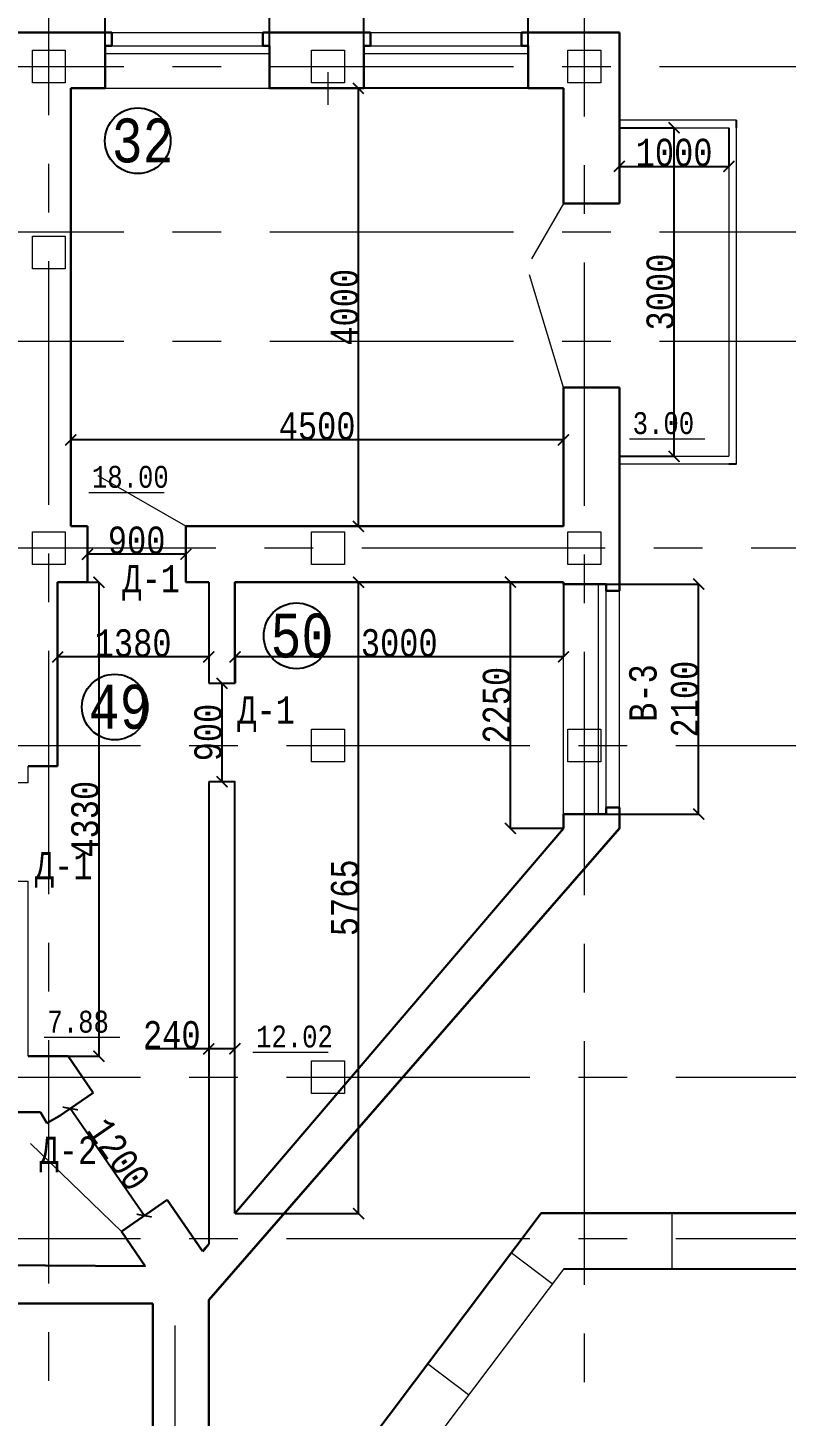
# Model space of a CAD drawing. Header units: millimetres. Extents: x -689206 to 4969298, y -1019800 to 703299.
# Drawn here: x 226386 to 233312, y -346486 to -333808 of the extents above; entities that cross this region are included whole.
import ezdxf

# ---------------------------------------------------------------- set-up
doc = ezdxf.new("R2010")
doc.units = ezdxf.units.MM
doc.linetypes.add('осеваяX2', pattern=[101.6, 63.5, -12.7, 12.7, -12.7])
for name, color, linetype, lineweight in [('б', 231, 'Continuous', 30), ('несущие', 7, 'Continuous', 30), ('ОКНА', 250, 'Continuous', 20), ('ПЕРЕГОРОДКИ', 252, 'Continuous', 9), ('РАЗМЕРЫ', 7, 'Continuous', 9), ('стены', 7, 'Continuous', 20)]:
    doc.layers.add(name, color=color, linetype=linetype, lineweight=lineweight)
doc.layers.add('четотам', color=7, linetype='Continuous')
doc.styles.add('Аннотативный', font='isocteur.ttf', dxfattribs={"width": 0.7, "height": 250})
doc.dimstyles.new('Аннотативный', dxfattribs={"dimscale": 0, "dimtxt": 250, "dimasz": 100, "dimexe": 1.25, "dimexo": 0.625, "dimtad": 1, "dimdec": 0, "dimtxsty": 'Аннотативный', "dimblk": 'ARCHTICK', "dimcen": 2.5, "dimadec": 0, "dimazin": 0, "dimtfac": 1, "dimtdec": 0, "dimtmove": 0, "dimatfit": 3, "dimfxl": 1, "dimarcsym": 0})

# ---------------------------------------------------------------- blocks, each defined once
blk = doc.blocks.new('_ArchTick')
at = {"color": 0, "linetype": 'ByBlock', "const_width": 0.15}
blk.add_lwpolyline([(-0.5, -0.5), (0.5, 0.5)], dxfattribs=at)
blk = doc.blocks.new('*D1913')
at = {"layer": 'Defpoints', "color": 0, "lineweight": 20, "transparency": 16777216}
for p in [(229405, -334360), (231278, -334360), (231278, -338360)]:
    blk.add_point(p, dxfattribs=at)
at = {"layer": 'стены', "color": 0, "lineweight": -2, "transparency": 16777216}
for p, q in [((231278, -334360), (229404, -334360)), ((229405, -338360), (229405, -334360)), ((231278, -338360), (229404, -338360))]:
    blk.add_line(p, q, dxfattribs=at)
at = {"layer": 'стены', "color": 0, "lineweight": -2, "transparency": 16777216, "xscale": 100, "yscale": 100, "zscale": 100}
for p, rotation in [((229405, -334360), 90), ((229405, -338360), 270)]:
    blk.add_blockref('_ArchTick', p, dxfattribs=dict(at, rotation=rotation))
at = {"layer": 'стены', "color": 0, "lineweight": 5, "transparency": 16777216, "insert": (229280, -336360), "char_height": 250, "attachment_point": 5, "rotation": 90, "style": 'Аннотативный'}
blk.add_mtext('4000', dxfattribs=at)
blk = doc.blocks.new('*D1914')
at = {"layer": 'Defpoints', "color": 0, "lineweight": 20, "transparency": 16777216}
for p in [(228278, -338870), (229407, -338870), (228278, -344635)]:
    blk.add_point(p, dxfattribs=at)
at = {"layer": 'стены', "color": 0, "lineweight": -2, "transparency": 16777216}
for p, q in [((228279, -338870), (229408, -338870)), ((229407, -344635), (229407, -338870)), ((228279, -344635), (229408, -344635))]:
    blk.add_line(p, q, dxfattribs=at)
at = {"layer": 'стены', "color": 0, "lineweight": -2, "transparency": 16777216, "xscale": 100, "yscale": 100, "zscale": 100}
for p, rotation in [((229407, -338870), 90), ((229407, -344635), 270)]:
    blk.add_blockref('_ArchTick', p, dxfattribs=dict(at, rotation=rotation))
at = {"layer": 'стены', "color": 0, "lineweight": 5, "transparency": 16777216, "insert": (229281, -341752), "char_height": 250, "attachment_point": 5, "rotation": 90, "style": 'Аннотативный'}
blk.add_mtext('5765', dxfattribs=at)
blk = doc.blocks.new('*D1944')
at = {"layer": 'Defpoints', "color": 0, "lineweight": 20, "transparency": 16777216}
for p in [(226930, -338615), (226930, -338615), (227830, -338615)]:
    blk.add_point(p, dxfattribs=at)
at = {"layer": 'стены', "color": 0, "lineweight": -2, "transparency": 16777216}
for p, q in [((226930, -338614), (226930, -338614)), ((227830, -338615), (226930, -338615)), ((227830, -338614), (227830, -338614))]:
    blk.add_line(p, q, dxfattribs=at)
at = {"layer": 'стены', "color": 0, "lineweight": -2, "transparency": 16777216, "xscale": 100, "yscale": 100, "zscale": 100, "rotation": 180}
blk.add_blockref('_ArchTick', (226930, -338615), dxfattribs=at)
at = {"layer": 'стены', "color": 0, "lineweight": -2, "transparency": 16777216, "xscale": 100, "yscale": 100, "zscale": 100}
blk.add_blockref('_ArchTick', (227830, -338615), dxfattribs=at)
at = {"layer": 'стены', "color": 0, "lineweight": 5, "transparency": 16777216, "insert": (227380, -338489), "char_height": 250, "attachment_point": 5, "style": 'Аннотативный'}
blk.add_mtext('900', dxfattribs=at)
blk = doc.blocks.new('*D1905')
at = {"layer": 'Defpoints', "color": 0, "linetype": 'ByBlock', "lineweight": 20, "transparency": 16777216}
for p in [(231788, -334721), (232788, -334721), (232788, -335073)]:
    blk.add_point(p, dxfattribs=at)
at = {"layer": 'б', "color": 0, "linetype": 'ByBlock', "lineweight": -2, "transparency": 16777216}
for p, q in [((231788, -334722), (231788, -335075)), ((232788, -334722), (232788, -335075)), ((231788, -335073), (232788, -335073))]:
    blk.add_line(p, q, dxfattribs=at)
at = {"layer": 'б', "color": 0, "linetype": 'ByBlock', "lineweight": -2, "transparency": 16777216, "xscale": 100, "yscale": 100, "zscale": 100, "rotation": 180}
blk.add_blockref('_ArchTick', (231788, -335073), dxfattribs=at)
at = {"layer": 'б', "color": 0, "linetype": 'ByBlock', "lineweight": -2, "transparency": 16777216, "xscale": 100, "yscale": 100, "zscale": 100}
blk.add_blockref('_ArchTick', (232788, -335073), dxfattribs=at)
at = {"layer": 'б', "color": 0, "linetype": 'ByBlock', "lineweight": 25, "transparency": 16777216, "insert": (232288, -334948), "char_height": 250, "attachment_point": 5, "style": 'Аннотативный'}
blk.add_mtext('1000', dxfattribs=at)
blk = doc.blocks.new('*D1906')
at = {"layer": 'Defpoints', "color": 0, "linetype": 'ByBlock', "lineweight": 20, "transparency": 16777216}
for p in [(231788, -334721), (232288, -334721), (231788, -337721)]:
    blk.add_point(p, dxfattribs=at)
at = {"layer": 'б', "color": 0, "linetype": 'ByBlock', "lineweight": -2, "transparency": 16777216}
for p, q in [((231789, -334721), (232289, -334721)), ((232288, -337721), (232288, -334721)), ((231789, -337721), (232289, -337721))]:
    blk.add_line(p, q, dxfattribs=at)
at = {"layer": 'б', "color": 0, "linetype": 'ByBlock', "lineweight": -2, "transparency": 16777216, "xscale": 100, "yscale": 100, "zscale": 100}
for p, rotation in [((232288, -334721), 90), ((232288, -337721), 270)]:
    blk.add_blockref('_ArchTick', p, dxfattribs=dict(at, rotation=rotation))
at = {"layer": 'б', "color": 0, "linetype": 'ByBlock', "lineweight": 5, "transparency": 16777216, "insert": (232163, -336221), "char_height": 250, "attachment_point": 5, "rotation": 90, "style": 'Аннотативный'}
blk.add_mtext('3000', dxfattribs=at)
blk = doc.blocks.new('*D1969')
at = {"layer": 'Defpoints', "color": 0, "linetype": 'ByBlock', "lineweight": 20, "transparency": 16777216}
for p in [(227092, -333068), (227092, -334360), (228592, -334360)]:
    blk.add_point(p, dxfattribs=at)
at = {"layer": 'ПЕРЕГОРОДКИ', "color": 0, "linetype": 'ByBlock', "lineweight": -2, "transparency": 16777216}
for p, q in [((227092, -334359), (227092, -333067)), ((228592, -333068), (227092, -333068)), ((228592, -334359), (228592, -333067))]:
    blk.add_line(p, q, dxfattribs=at)
at = {"layer": 'ПЕРЕГОРОДКИ', "color": 0, "linetype": 'ByBlock', "lineweight": -2, "transparency": 16777216, "xscale": 100, "yscale": 100, "zscale": 100, "rotation": 180}
blk.add_blockref('_ArchTick', (227092, -333068), dxfattribs=at)
at = {"layer": 'ПЕРЕГОРОДКИ', "color": 0, "linetype": 'ByBlock', "lineweight": -2, "transparency": 16777216, "xscale": 100, "yscale": 100, "zscale": 100}
blk.add_blockref('_ArchTick', (228592, -333068), dxfattribs=at)
at = {"layer": 'ПЕРЕГОРОДКИ', "color": 0, "linetype": 'ByBlock', "lineweight": 5, "transparency": 16777216, "insert": (227842, -332942), "char_height": 250, "attachment_point": 5, "style": 'Аннотативный'}
blk.add_mtext('1500', dxfattribs=at)
blk = doc.blocks.new('*D1970')
at = {"layer": 'Defpoints', "color": 0, "linetype": 'ByBlock', "lineweight": 20, "transparency": 16777216}
for p in [(230954, -333068), (229454, -334360), (230954, -334362)]:
    blk.add_point(p, dxfattribs=at)
at = {"layer": 'ПЕРЕГОРОДКИ', "color": 0, "linetype": 'ByBlock', "lineweight": -2, "transparency": 16777216}
for p, q in [((229454, -334359), (229454, -333067)), ((229454, -333068), (230954, -333068)), ((230954, -334361), (230954, -333067))]:
    blk.add_line(p, q, dxfattribs=at)
at = {"layer": 'ПЕРЕГОРОДКИ', "color": 0, "linetype": 'ByBlock', "lineweight": -2, "transparency": 16777216, "xscale": 100, "yscale": 100, "zscale": 100, "rotation": 180}
blk.add_blockref('_ArchTick', (229454, -333068), dxfattribs=at)
at = {"layer": 'ПЕРЕГОРОДКИ', "color": 0, "linetype": 'ByBlock', "lineweight": -2, "transparency": 16777216, "xscale": 100, "yscale": 100, "zscale": 100}
blk.add_blockref('_ArchTick', (230954, -333068), dxfattribs=at)
at = {"layer": 'ПЕРЕГОРОДКИ', "color": 0, "linetype": 'ByBlock', "lineweight": 5, "transparency": 16777216, "insert": (230204, -332942), "char_height": 250, "attachment_point": 5, "style": 'Аннотативный'}
blk.add_mtext('1500', dxfattribs=at)
blk = doc.blocks.new('*D1971')
at = {"layer": 'Defpoints', "color": 0, "linetype": 'ByBlock', "lineweight": 20, "transparency": 16777216}
for p in [(231278, -338888), (232512, -338888), (231278, -340988)]:
    blk.add_point(p, dxfattribs=at)
at = {"layer": 'ПЕРЕГОРОДКИ', "color": 0, "linetype": 'ByBlock', "lineweight": -2, "transparency": 16777216}
for p, q in [((231279, -338888), (232513, -338888)), ((232512, -340988), (232512, -338888)), ((231279, -340988), (232513, -340988))]:
    blk.add_line(p, q, dxfattribs=at)
at = {"layer": 'ПЕРЕГОРОДКИ', "color": 0, "linetype": 'ByBlock', "lineweight": -2, "transparency": 16777216, "xscale": 100, "yscale": 100, "zscale": 100}
for p, rotation in [((232512, -338888), 90), ((232512, -340988), 270)]:
    blk.add_blockref('_ArchTick', p, dxfattribs=dict(at, rotation=rotation))
at = {"layer": 'ПЕРЕГОРОДКИ', "color": 0, "linetype": 'ByBlock', "lineweight": 5, "transparency": 16777216, "insert": (232386, -339938), "char_height": 250, "attachment_point": 5, "rotation": 90, "style": 'Аннотативный'}
blk.add_mtext('2100', dxfattribs=at)
blk = doc.blocks.new('*D1989')
at = {"layer": 'Defpoints', "color": 0, "linetype": 'ByBlock', "lineweight": 20, "transparency": 16777216}
for p in [(228038, -343131), (228038, -343131), (228278, -343131)]:
    blk.add_point(p, dxfattribs=at)
at = {"layer": 'РАЗМЕРЫ', "color": 0, "linetype": 'ByBlock', "lineweight": -2, "transparency": 16777216}
for p, q in [((228038, -343131), (227464, -343131)), ((228038, -343130), (228038, -343129)), ((228278, -343131), (228038, -343131)), ((228278, -343130), (228278, -343129))]:
    blk.add_line(p, q, dxfattribs=at)
at = {"layer": 'РАЗМЕРЫ', "color": 0, "linetype": 'ByBlock', "lineweight": -2, "transparency": 16777216, "xscale": 100, "yscale": 100, "zscale": 100, "rotation": 180}
blk.add_blockref('_ArchTick', (228038, -343131), dxfattribs=at)
at = {"layer": 'РАЗМЕРЫ', "color": 0, "linetype": 'ByBlock', "lineweight": -2, "transparency": 16777216, "xscale": 100, "yscale": 100, "zscale": 100}
blk.add_blockref('_ArchTick', (228278, -343131), dxfattribs=at)
at = {"layer": 'РАЗМЕРЫ', "color": 0, "linetype": 'ByBlock', "lineweight": 5, "transparency": 16777216, "insert": (227701, -343005), "char_height": 250, "attachment_point": 5, "style": 'Аннотативный'}
blk.add_mtext('240', dxfattribs=at)
blk = doc.blocks.new('*D1991')
at = {"layer": 'Defpoints', "color": 0, "linetype": 'ByBlock', "lineweight": 20, "transparency": 16777216}
for p in [(228278, -338870), (231278, -338870), (228278, -339552)]:
    blk.add_point(p, dxfattribs=at)
at = {"layer": 'РАЗМЕРЫ', "color": 0, "linetype": 'ByBlock', "lineweight": -2, "transparency": 16777216}
for p, q in [((228278, -338871), (228278, -339553)), ((231278, -338871), (231278, -339553)), ((231278, -339552), (228278, -339552))]:
    blk.add_line(p, q, dxfattribs=at)
at = {"layer": 'РАЗМЕРЫ', "color": 0, "linetype": 'ByBlock', "lineweight": -2, "transparency": 16777216, "xscale": 100, "yscale": 100, "zscale": 100}
for p, rotation in [((228278, -339552), 179.9999999999966), ((231278, -339552), 359.9999999999966)]:
    blk.add_blockref('_ArchTick', p, dxfattribs=dict(at, rotation=rotation))
at = {"layer": 'РАЗМЕРЫ', "color": 0, "linetype": 'ByBlock', "lineweight": 5, "transparency": 16777216, "insert": (229778, -339426), "char_height": 250, "attachment_point": 5, "style": 'Аннотативный'}
blk.add_mtext('3000', dxfattribs=at)
blk = doc.blocks.new('*D2057')
at = {"layer": 'Defpoints', "color": 0, "linetype": 'ByBlock', "lineweight": 20, "transparency": 16777216}
for p in [(226778, -337571), (226778, -338360), (231278, -338360)]:
    blk.add_point(p, dxfattribs=at)
at = {"layer": 'РАЗМЕРЫ', "color": 0, "linetype": 'ByBlock', "lineweight": -2, "transparency": 16777216}
for p, q in [((226778, -338359), (226778, -337570)), ((231278, -337571), (226778, -337571)), ((231278, -338359), (231278, -337570))]:
    blk.add_line(p, q, dxfattribs=at)
at = {"layer": 'РАЗМЕРЫ', "color": 0, "linetype": 'ByBlock', "lineweight": -2, "transparency": 16777216, "xscale": 100, "yscale": 100, "zscale": 100, "rotation": 180}
blk.add_blockref('_ArchTick', (226778, -337571), dxfattribs=at)
at = {"layer": 'РАЗМЕРЫ', "color": 0, "linetype": 'ByBlock', "lineweight": -2, "transparency": 16777216, "xscale": 100, "yscale": 100, "zscale": 100}
blk.add_blockref('_ArchTick', (231278, -337571), dxfattribs=at)
at = {"layer": 'РАЗМЕРЫ', "color": 0, "linetype": 'ByBlock', "lineweight": 5, "transparency": 16777216, "insert": (229028, -337445), "char_height": 250, "attachment_point": 5, "style": 'Аннотативный'}
blk.add_mtext('4500', dxfattribs=at)
blk = doc.blocks.new('*D2080')
at = {"layer": 'Defpoints', "color": 0, "linetype": 'ByBlock', "lineweight": 20, "transparency": 16777216}
for p in [(230793, -338870), (231278, -338870), (231278, -341119)]:
    blk.add_point(p, dxfattribs=at)
at = {"layer": 'РАЗМЕРЫ', "color": 0, "linetype": 'ByBlock', "lineweight": -2, "transparency": 16777216}
for p, q in [((231277, -338870), (230792, -338870)), ((230793, -341119), (230793, -338870)), ((231277, -341119), (230792, -341119))]:
    blk.add_line(p, q, dxfattribs=at)
at = {"layer": 'РАЗМЕРЫ', "color": 0, "linetype": 'ByBlock', "lineweight": -2, "transparency": 16777216, "xscale": 100, "yscale": 100, "zscale": 100}
for p, rotation in [((230793, -338870), 90), ((230793, -341119), 270)]:
    blk.add_blockref('_ArchTick', p, dxfattribs=dict(at, rotation=rotation))
at = {"layer": 'РАЗМЕРЫ', "color": 0, "linetype": 'ByBlock', "lineweight": 5, "transparency": 16777216, "insert": (230668, -339994), "char_height": 250, "attachment_point": 5, "rotation": 90, "style": 'Аннотативный'}
blk.add_mtext('2250', dxfattribs=at)
blk = doc.blocks.new('*D2081')
at = {"layer": 'Defpoints', "color": 0, "linetype": 'ByBlock', "lineweight": 20, "transparency": 16777216}
for p in [(228160, -339793), (228160, -339793), (228160, -340693)]:
    blk.add_point(p, dxfattribs=at)
at = {"layer": 'РАЗМЕРЫ', "color": 0, "linetype": 'ByBlock', "lineweight": -2, "transparency": 16777216}
for p, q in [((228160, -339793), (228161, -339793)), ((228160, -340693), (228160, -339793)), ((228160, -340693), (228161, -340693))]:
    blk.add_line(p, q, dxfattribs=at)
at = {"layer": 'РАЗМЕРЫ', "color": 0, "linetype": 'ByBlock', "lineweight": -2, "transparency": 16777216, "xscale": 100, "yscale": 100, "zscale": 100}
for p, rotation in [((228160, -339793), 90), ((228160, -340693), 270)]:
    blk.add_blockref('_ArchTick', p, dxfattribs=dict(at, rotation=rotation))
at = {"layer": 'РАЗМЕРЫ', "color": 0, "linetype": 'ByBlock', "lineweight": 5, "transparency": 16777216, "insert": (228034, -340243), "char_height": 250, "attachment_point": 5, "rotation": 90, "style": 'Аннотативный'}
blk.add_mtext('900', dxfattribs=at)
blk = doc.blocks.new('*D2082')
at = {"layer": 'Defpoints', "color": 0, "linetype": 'ByBlock', "lineweight": 20, "transparency": 16777216}
for p in [(226658, -338870), (228038, -338870), (226658, -339553)]:
    blk.add_point(p, dxfattribs=at)
at = {"layer": 'РАЗМЕРЫ', "color": 0, "linetype": 'ByBlock', "lineweight": -2, "transparency": 16777216}
for p, q in [((226658, -338871), (226658, -339554)), ((228038, -338871), (228038, -339554)), ((228038, -339553), (226658, -339553))]:
    blk.add_line(p, q, dxfattribs=at)
at = {"layer": 'РАЗМЕРЫ', "color": 0, "linetype": 'ByBlock', "lineweight": -2, "transparency": 16777216, "xscale": 100, "yscale": 100, "zscale": 100, "rotation": 180}
blk.add_blockref('_ArchTick', (226658, -339553), dxfattribs=at)
at = {"layer": 'РАЗМЕРЫ', "color": 0, "linetype": 'ByBlock', "lineweight": -2, "transparency": 16777216, "xscale": 100, "yscale": 100, "zscale": 100}
blk.add_blockref('_ArchTick', (228038, -339553), dxfattribs=at)
at = {"layer": 'РАЗМЕРЫ', "color": 0, "linetype": 'ByBlock', "lineweight": 5, "transparency": 16777216, "insert": (227348, -339427), "char_height": 250, "attachment_point": 5, "style": 'Аннотативный'}
blk.add_mtext('1380', dxfattribs=at)
blk = doc.blocks.new('*D2083')
at = {"layer": 'Defpoints', "color": 0, "linetype": 'ByBlock', "lineweight": 20, "transparency": 16777216}
for p in [(226658, -338870), (226621, -343199), (227036, -343199)]:
    blk.add_point(p, dxfattribs=at)
at = {"layer": 'РАЗМЕРЫ', "color": 0, "linetype": 'ByBlock', "lineweight": -2, "transparency": 16777216}
for p, q in [((226659, -338870), (227037, -338870)), ((227036, -338870), (227036, -343199)), ((226621, -343199), (227037, -343199))]:
    blk.add_line(p, q, dxfattribs=at)
at = {"layer": 'РАЗМЕРЫ', "color": 0, "linetype": 'ByBlock', "lineweight": -2, "transparency": 16777216, "xscale": 100, "yscale": 100, "zscale": 100}
for p, rotation in [((227036, -338870), 90), ((227036, -343199), 270)]:
    blk.add_blockref('_ArchTick', p, dxfattribs=dict(at, rotation=rotation))
at = {"layer": 'РАЗМЕРЫ', "color": 0, "linetype": 'ByBlock', "lineweight": 5, "transparency": 16777216, "insert": (226910, -341035), "char_height": 250, "attachment_point": 5, "rotation": 90, "style": 'Аннотативный'}
blk.add_mtext('4330', dxfattribs=at)
blk = doc.blocks.new('*D2187')
at = {"layer": 'Defpoints', "color": 0, "linetype": 'ByBlock', "lineweight": 5, "ltscale": 35, "transparency": 16777216}
for p in [(226774, -343676), (226774, -343676), (227449, -344654)]:
    blk.add_point(p, dxfattribs=at)
at = {"layer": 'РАЗМЕРЫ', "color": 0, "linetype": 'ByBlock', "lineweight": -2, "ltscale": 35, "transparency": 16777216}
for p, q in [((226774, -343677), (226773, -343677)), ((227449, -344654), (226774, -343676)), ((227449, -344654), (227448, -344655))]:
    blk.add_line(p, q, dxfattribs=at)
at = {"layer": 'РАЗМЕРЫ', "color": 0, "linetype": 'ByBlock', "lineweight": -2, "ltscale": 35, "transparency": 16777216, "xscale": 100, "yscale": 100, "zscale": 100}
for p, rotation in [((226774, -343676), 124.6116809015646), ((227449, -344654), 304.6116809015646)]:
    blk.add_blockref('_ArchTick', p, dxfattribs=dict(at, rotation=rotation))
at = {"layer": 'РАЗМЕРЫ', "color": 0, "linetype": 'ByBlock', "lineweight": 5, "ltscale": 35, "transparency": 16777216, "insert": (227215, -344094), "char_height": 250, "attachment_point": 5, "rotation": 304.6117, "style": 'Аннотативный'}
blk.add_mtext('1200', dxfattribs=at)

msp = doc.modelspace()

# ---------------------------------------------------------------- linework, layer by layer
at = {"layer": 'б', "color": 18, "linetype": 'ByBlock', "lineweight": 9, "true_color": 0x000000}
for p, q in [((232858.1, -334651), (231788.1, -334651)), ((231788.1, -334721), (232788.1, -334721)), ((232788.1, -334721), (232788.1, -337721)), ((232858.1, -337791), (232858.1, -334721)), ((231278.1, -335411.1), (230985.3, -335918.3)), ((231278.1, -337091.1), (230968.5, -336064.7)), ((231788.1, -337721), (232788.1, -337721)), ((231788.1, -337791), (232788.1, -337791))]:
    msp.add_line(p, q, dxfattribs=at)
at = {"layer": 'б', "color": 18, "linetype": 'ByBlock', "lineweight": 25, "true_color": 0x000000}
for p, q in [((232858.1, -334721), (232858.1, -334651)), ((232788.1, -337791), (232858.1, -337791))]:
    msp.add_line(p, q, dxfattribs=at)
at = {"layer": 'б', "color": 18, "linetype": 'ByBlock', "lineweight": 30, "true_color": 0x000000}
for p, q in [((231278.1, -335411.1), (231788.1, -335411.1)), ((231278.1, -337091.1), (231788.1, -337091.1))]:
    msp.add_line(p, q, dxfattribs=at)
at = {"layer": 'несущие', "color": 0}
for p, q in [((226388.1, -343199.5), (226753.1, -343199.5)), ((226388.1, -343199.5), (226488.1, -343199.5)), ((226488.1, -343199.5), (226753.5, -343199.5)), ((226884.6, -343389.5), (226753.5, -343199.5)), ((226943.6, -343475.5), (226884.6, -343389.5)), ((226672.3, -343746.6), (226982.6, -343532.5)), ((226982.6, -343532.5), (226943.6, -343475.5)), ((226388.1, -343709.5), (226187.5, -343709.5)), ((226488.1, -343709.5), (226388.1, -343709.5)), ((226672.3, -343746.6), (226671.5, -343745.5)), ((231073.2, -344631.6), (228774.8, -347682.8)), ((231073.2, -344631.6), (228834.7, -347603.2)), ((231252.2, -344631.6), (231073.2, -344631.6))]:
    msp.add_line(p, q, dxfattribs=at)
at = {"layer": 'несущие', "lineweight": 20}
msp.add_line((231276.7, -345141.6), (229029.8, -348124.5), dxfattribs=at)
at = {"layer": 'ОКНА', "lineweight": 5}
for p, q in [((227092, -334042), (228592, -334042)), ((227152, -333972), (228532, -333972)), ((229454.1, -334042), (230954.1, -334042)), ((229514.1, -333972), (230894.1, -333972)), ((231598.1, -340988.1), (231598.1, -338888.1)), ((231668.1, -340928.1), (231668.1, -338948.1))]:
    msp.add_line(p, q, dxfattribs=at)
at = {"layer": 'РАЗМЕРЫ', "linetype": 'осеваяX2', "lineweight": 5, "ltscale": 35}
for p, q in [((226578.1, -380834.4), (226578.1, -330993.1)), ((185925.3, -334160.6), (253128, -334161.7)), ((252995.3, -338560), (185925.3, -338560)), ((227727.8, -345656.9), (227727.8, -380834.4))]:
    msp.add_line(p, q, dxfattribs=at)
at = {"layer": 'РАЗМЕРЫ', "lineweight": 30}
for p, q in [((227152, -333972), (227152, -333852)), ((227152, -333852), (227152, -333972)), ((228532, -333972), (228532, -333852)), ((229514.1, -333972), (229514.1, -333852)), ((229514.1, -333852), (229514.1, -333972)), ((230894.1, -333972), (230894.1, -333852)), ((227092, -333972), (227152, -333972)), ((228592, -333972), (228532, -333972)), ((229454.1, -333972), (229514.1, -333972)), ((230954.1, -333972), (230894.1, -333972)), ((231668.1, -338888.1), (231668.1, -338948.1)), ((231668.1, -338948.1), (231788.1, -338948.1)), ((231788.1, -338948.1), (231668.1, -338948.1)), ((231668.1, -340988.1), (231668.1, -340928.1)), ((231788.1, -340928.1), (231668.1, -340928.1))]:
    msp.add_line(p, q, dxfattribs=at)
at = {"layer": 'РАЗМЕРЫ', "lineweight": 5}
for p, q in [((227152, -333852), (228532, -333852)), ((229514.1, -333852), (230894.1, -333852)), ((231278.1, -340988.1), (231278.1, -338888.1)), ((231788.1, -340928.1), (231788.1, -338948.1))]:
    msp.add_line(p, q, dxfattribs=at)
at = {"layer": 'РАЗМЕРЫ'}
for p, q in [((227092, -334360), (228592, -334360)), ((229454.1, -334360), (230954.1, -334360)), ((231880.4, -337560.5), (232569.7, -337560.5)), ((226942.3, -338051.1), (227631.6, -338051.1)), ((226536, -343026), (227225.3, -343026)), ((228441.1, -343161.6), (229130.3, -343161.6))]:
    msp.add_line(p, q, dxfattribs=at)
at = {"layer": 'РАЗМЕРЫ', "linetype": 'ByBlock', "lineweight": 25}
for p, q in [((228038.1, -338870), (228038.1, -339793)), ((228278.1, -339793), (228278.1, -338870)), ((228038.1, -339793), (228278.1, -339793)), ((228038.1, -340693), (228037.8, -344914.8)), ((228278.1, -340693), (228038.1, -340693)), ((228278.1, -344633.3), (228278.1, -340693))]:
    msp.add_line(p, q, dxfattribs=at)
at = {"layer": 'РАЗМЕРЫ', "linetype": 'ByBlock', "lineweight": 20}
for p, q in [((228278.1, -338870), (228281.6, -339793)), ((228281.6, -339793), (228038.1, -339793)), ((228281.6, -340693), (228038.1, -340693)), ((228278.1, -340693), (228278.1, -341732.7))]:
    msp.add_line(p, q, dxfattribs=at)
at = {"layer": 'РАЗМЕРЫ', "linetype": 'ByBlock', "lineweight": 30, "ltscale": 35}
for p, q in [((226488.1, -343709.5), (226501.9, -343709.5)), ((226559.9, -343809.9), (226501.9, -343709.5)), ((226686.9, -343736.5), (226559.9, -343809.9)), ((227240.2, -344798.4), (227658.4, -344509.8))]:
    msp.add_line(p, q, dxfattribs=at)
at = {"layer": 'РАЗМЕРЫ', "linetype": 'ByBlock', "lineweight": 5, "ltscale": 35}
for p, q in [((227245.4, -344803.4), (226410.9, -343996)), ((227240.2, -344798.4), (227658.4, -344509.8))]:
    msp.add_line(p, q, dxfattribs=at)
at = {"layer": 'РАЗМЕРЫ', "lineweight": 20, "ltscale": 150}
for p, q in [((232267.1, -344631.6), (232267.1, -345141.6)), ((231175.3, -345276.1), (230800.4, -344993.7)), ((230411.2, -346290.6), (230036.3, -346008.1))]:
    msp.add_line(p, q, dxfattribs=at)
at = {"layer": 'РАЗМЕРЫ', "linetype": 'ByBlock', "lineweight": 30}
for p, q in [((221755.2, -345078.1), (227460.5, -345114.8)), ((227527.8, -345458.1), (221755.2, -345458.1)), ((227527.8, -348458.1), (227527.8, -345458.1)), ((228037.8, -348661.2), (228037.8, -345421.7))]:
    msp.add_line(p, q, dxfattribs=at)
at = {"layer": 'стены', "linetype": 'осеваяX2', "lineweight": 5, "ltscale": 35}
for p, q in [((231468.1, -332394.6), (231468.1, -380834.4)), ((185925.3, -335670), (253128, -335670)), ((185925.3, -336670), (253128, -336670)), ((186075.3, -340362), (253128, -340362)), ((186075.3, -343389.5), (253128, -343389.5)), ((186075.3, -344862), (253128, -344862))]:
    msp.add_line(p, q, dxfattribs=at)
at = {"layer": 'стены', "lineweight": 30}
for p, q in [((227152, -333852), (226260.1, -333852)), ((229514.1, -333852), (228532, -333852)), ((231788.1, -333852), (230894.1, -333852)), ((231788.1, -335411.1), (231788.1, -333852)), ((227092, -334360), (227092, -333972)), ((228592, -334360), (228592, -333972)), ((229454.1, -334360), (229454.1, -333972)), ((230954.1, -334360), (230954.1, -333972)), ((226778.1, -334360), (226778.1, -338360)), ((226778.1, -334360), (227092, -334360)), ((228592, -334360), (229454.1, -334360)), ((230954.1, -334360), (231278.1, -334360)), ((231278.1, -334360), (231278.1, -335411.1)), ((231278.1, -337091.1), (231278.1, -338360)), ((231788.1, -338870), (231788.1, -337091.1)), ((226778.1, -338360), (226930.1, -338360)), ((226930.1, -338360), (226930.1, -338870)), ((227830.1, -338360), (231278.1, -338360)), ((231278.1, -338360), (227830.1, -338360)), ((227830.1, -338360), (227830.1, -338870)), ((226658.1, -338870), (226930.1, -338870)), ((226658.1, -340550), (226658.1, -338870)), ((226930.1, -338870), (226770.1, -338870)), ((227830.1, -338870), (228038.1, -338870)), ((231278.1, -338870), (228278.1, -338870)), ((231278.1, -338870), (231278.1, -338888.1)), ((231278.1, -338888.1), (231668.1, -338888.1)), ((231788.1, -338870), (231788.1, -338948.1)), ((226388.1, -340550), (226658.1, -340550)), ((231278.1, -340988.1), (231278.1, -341120)), ((231668.1, -340988.1), (231278.1, -340988.1)), ((231788.1, -340928.1), (231788.1, -341119.5)), ((231787.8, -341116.2), (228037.8, -345421.7)), ((231787.8, -341118.3), (228037.8, -345423.7)), ((231788.1, -341119.5), (228038.1, -345425)), ((231277.8, -341118.8), (228277.8, -344633.7)), ((231278.1, -341120), (228278.1, -344634.9)), ((222956, -343709.5), (226388.1, -343709.5)), ((227658.4, -344509.8), (227982.6, -344979.6)), ((231252.2, -344631.6), (234807.1, -344631.6)), ((227240.2, -344798.4), (227459.1, -345114.8)), ((227902.8, -344862), (227982.6, -344977.5)), ((227982.6, -344979.6), (228037.8, -344914.8)), ((227982.9, -344980.8), (228038.1, -344916.1)), ((228037.8, -345421.7), (228037.8, -346221.7))]:
    msp.add_line(p, q, dxfattribs=at)
at = {"layer": 'стены'}
for p, q in [((229128, -334512), (229128, -334212)), ((228978, -334362), (229278, -334362)), ((231278.1, -334362), (230954.1, -334362)), ((226778.1, -338360), (226930.1, -338360)), ((228038.1, -338870), (227830.1, -338870)), ((228278.1, -338870), (228640.1, -338870)), ((226388.1, -340701), (226388.1, -340550)), ((226388.1, -340701), (226268.1, -340701)), ((226268.1, -341601), (226388.1, -341601)), ((226388.1, -343199.5), (226388.1, -341601))]:
    msp.add_line(p, q, dxfattribs=at)
at = {"layer": 'стены', "color": 1, "linetype": 'осеваяX2', "lineweight": 15, "ltscale": 10}
msp.add_line((228978, -334362), (229278, -334362), dxfattribs=at)
at = {"layer": 'стены', "lineweight": 9}
msp.add_line((227830.1, -338360), (227029.5, -337897.7), dxfattribs=at)
at = {"layer": 'стены', "lineweight": 20}
for p, q in [((228038.1, -338870), (228038.1, -339793)), ((228278.1, -339793), (228278.1, -338870)), ((228038.1, -340693), (228038.1, -340693)), ((228038.1, -340693), (228038.1, -343370)), ((228278.1, -343370), (228278.1, -341732.7)), ((228037.8, -343368.8), (228037.8, -344914.8)), ((228038.1, -343370), (228038.1, -344916.1)), ((228277.8, -343368.8), (228277.8, -344633.7)), ((228278.1, -343370), (228278.1, -344634.9))]:
    msp.add_line(p, q, dxfattribs=at)
at = {"layer": 'стены', "lineweight": 25}
msp.add_line((235317, -345141.6), (231276.7, -345141.6), dxfattribs=at)
at = {"layer": 'стены', "lineweight": 20}
for points in [[(226428.1, -334011.3), (226728.1, -334011.3), (226728.1, -334311.3), (226428.1, -334311.3)], [(228978, -334011.3), (229278, -334011.3), (229278, -334311.3), (228978, -334311.3)], [(231318.1, -334011.3), (231618.1, -334011.3), (231618.1, -334311.3), (231318.1, -334311.3)], [(226428.1, -335710), (226728.1, -335710), (226728.1, -336010), (226428.1, -336010)], [(226428.1, -338410), (226728.1, -338410), (226728.1, -338710), (226428.1, -338710)], [(228978, -338410), (229278, -338410), (229278, -338710), (228978, -338710)], [(231318.1, -338410), (231618.1, -338410), (231618.1, -338710), (231318.1, -338710)]]:
    msp.add_lwpolyline(points, close=True, dxfattribs=at)
at = {"layer": 'стены'}
for points in [[(228978, -340212), (229278, -340212), (229278, -340512), (228978, -340512)], [(231318.1, -340212), (231618.1, -340212), (231618.1, -340512), (231318.1, -340512)], [(228978, -343239.5), (229278, -343239.5), (229278, -343539.5), (228978, -343539.5)]]:
    msp.add_lwpolyline(points, close=True, dxfattribs=at)
at = {"layer": 'четотам'}
for centre in [(227390, -334839.1), (228840, -339360.1), (227180, -340010.1)]:
    msp.add_circle(centre, 300, dxfattribs=at)

# ---------------------------------------------------------------- texts
at = {"layer": 'РАЗМЕРЫ', "lineweight": 20, "ltscale": 150, "attachment_point": 1, "style": 'Аннотативный'}
for s, insert, char_height, width in [('32', (227152.8, -334636.1), 401.1, 1460), ('Д-1', (227250, -338712.5), 250, 922.913), ('50', (228602.8, -339157), 401.1, 1460), ('49', (226942.8, -339807), 401.1, 1460), ('Д-1', (228300, -339912.5), 250, 922.913), ('Д-1', (226450, -341332.5), 250, 922.913), ('Д-2', (226493.1, -343931.8), 250, 922.913)]:
    msp.add_mtext(s, dxfattribs=dict(at, insert=insert, char_height=char_height, width=width))
at = {"layer": 'РАЗМЕРЫ', "char_height": 200, "width": 656.117, "attachment_point": 1, "style": 'Аннотативный'}
for s, insert in [('3.00', (231909.7, -337317.7)), ('18.00', (226971.6, -337808.2)), ('7.88', (226565.3, -342783.2)), ('12.02', (228470.3, -342918.7))]:
    msp.add_mtext(s, dxfattribs=dict(at, insert=insert))
at = {"layer": 'РАЗМЕРЫ', "lineweight": 20, "ltscale": 150, "insert": (231878.1, -340145.6), "char_height": 250, "width": 922.913, "attachment_point": 1, "rotation": 90, "style": 'Аннотативный'}
msp.add_mtext('В-3', dxfattribs=at)

# ---------------------------------------------------------------- dimensions: what is measured, and where the dimension line sits
at = {"layer": 'б', "color": 18, "linetype": 'ByBlock', "lineweight": 5, "true_color": 0x000000}
dim = msp.add_aligned_dim(p1=(231788.1, -337721), p2=(231788.1, -334721), distance=-500, dimstyle='Аннотативный', dxfattribs=at)
dim.commit()
dim.dimension.update_dxf_attribs({"geometry": '*D1906', "text_midpoint": (232162.5, -336221)})
at = {"layer": 'б', "color": 18, "linetype": 'ByBlock', "lineweight": 25, "true_color": 0x000000}
dim = msp.add_aligned_dim(p1=(231788.1, -334721), p2=(232788.1, -334721), distance=-352.3, dimstyle='Аннотативный', dxfattribs=at)
dim.commit()
dim.dimension.update_dxf_attribs({"geometry": '*D1905', "text_midpoint": (232288.1, -334947.6)})
at = {"layer": 'ПЕРЕГОРОДКИ', "color": 18, "linetype": 'ByBlock', "lineweight": 5, "true_color": 0x000000}
for base, p1, p2, picture, middle in [((227092, -333067.8), (228592, -334360), (227092, -334360), '*D1969', (227842, -332942.2)), ((230954.1, -333067.8), (229454.1, -334360), (230954.1, -334362), '*D1970', (230204.1, -332942.2))]:
    dim = msp.add_linear_dim(base=base, p1=p1, p2=p2, dimstyle='Аннотативный', dxfattribs=at)
    dim.commit()
    dim.dimension.update_dxf_attribs({"geometry": picture, "text_midpoint": middle})
dim = msp.add_linear_dim(base=(232512, -338888.1), p1=(231278.1, -340988.1), p2=(231278.1, -338888.1), angle=90, dimstyle='Аннотативный', dxfattribs=at)
dim.commit()
dim.dimension.update_dxf_attribs({"geometry": '*D1971', "text_midpoint": (232386.3, -339938.1)})
at = {"layer": 'РАЗМЕРЫ', "linetype": 'ByBlock', "lineweight": 5}
for base, p1, p2, picture, middle in [((226778.1, -337570.8), (231278.1, -338360), (226778.1, -338360), '*D2057', (229028.1, -337445.1)), ((226658.1, -339552.9), (228037.8, -338870), (226658.1, -338870), '*D2082', (227347.9, -339427.3))]:
    dim = msp.add_linear_dim(base=base, p1=p1, p2=p2, dimstyle='Аннотативный', dxfattribs=at)
    dim.commit()
    dim.dimension.update_dxf_attribs({"geometry": picture, "text_midpoint": middle})
for base, p1, p2, text, picture, middle in [((227035.8, -343199.5), (226658.1, -338870), (226620.8, -343199.5), '4330', '*D2083', (226910.2, -341034.7)), ((230793.3, -338870), (231277.8, -341118.8), (231277.8, -338870), '2250', '*D2080', (230667.7, -339994.4))]:
    dim = msp.add_linear_dim(base=base, p1=p1, p2=p2, angle=90, text=text, dimstyle='Аннотативный', dxfattribs=at)
    dim.commit()
    dim.dimension.update_dxf_attribs({"geometry": picture, "text_midpoint": middle})
for p1, p2, distance, picture, middle in [((231278.1, -338870), (228278.1, -338870), 681.7, '*D1991', (229778.1, -339426.1)), ((228278.1, -343130.7), (228038.1, -343130.7), 0, '*D1989', (227701.3, -343005.1))]:
    dim = msp.add_aligned_dim(p1=p1, p2=p2, distance=distance, dimstyle='Аннотативный', dxfattribs=at)
    dim.commit()
    dim.dimension.update_dxf_attribs({"geometry": picture, "text_midpoint": middle})
dim = msp.add_linear_dim(base=(228159.9, -339793), p1=(228159.9, -340693), p2=(228159.9, -339793), angle=90, dimstyle='Аннотативный', dxfattribs=at)
dim.commit()
dim.dimension.update_dxf_attribs({"geometry": '*D2081', "text_midpoint": (228034.2, -340243)})
at = {"layer": 'РАЗМЕРЫ', "linetype": 'ByBlock', "lineweight": 5, "ltscale": 35}
dim = msp.add_aligned_dim(p1=(227449.3, -344654.1), p2=(226774.4, -343676.2), distance=0, text='1200', dimstyle='Аннотативный', dxfattribs=at)
dim.commit()
dim.dimension.update_dxf_attribs({"geometry": '*D2187', "text_midpoint": (227215.2, -344093.8)})
at = {"layer": 'стены', "lineweight": 5}
for p1, p2, distance, picture, middle in [((231278.1, -338360), (231278.1, -334360), 1873, '*D1913', (229279.6, -336360)), ((227830.1, -338615), (226930.1, -338615), 0, '*D1944', (227380.1, -338489.4)), ((228278.1, -344634.9), (228278.1, -338870), -1128.5, '*D1914', (229281, -341752.5))]:
    dim = msp.add_aligned_dim(p1=p1, p2=p2, distance=distance, dimstyle='Аннотативный', dxfattribs=at)
    dim.commit()
    dim.dimension.update_dxf_attribs({"geometry": picture, "text_midpoint": middle})

doc.saveas('drawing.dxf')
